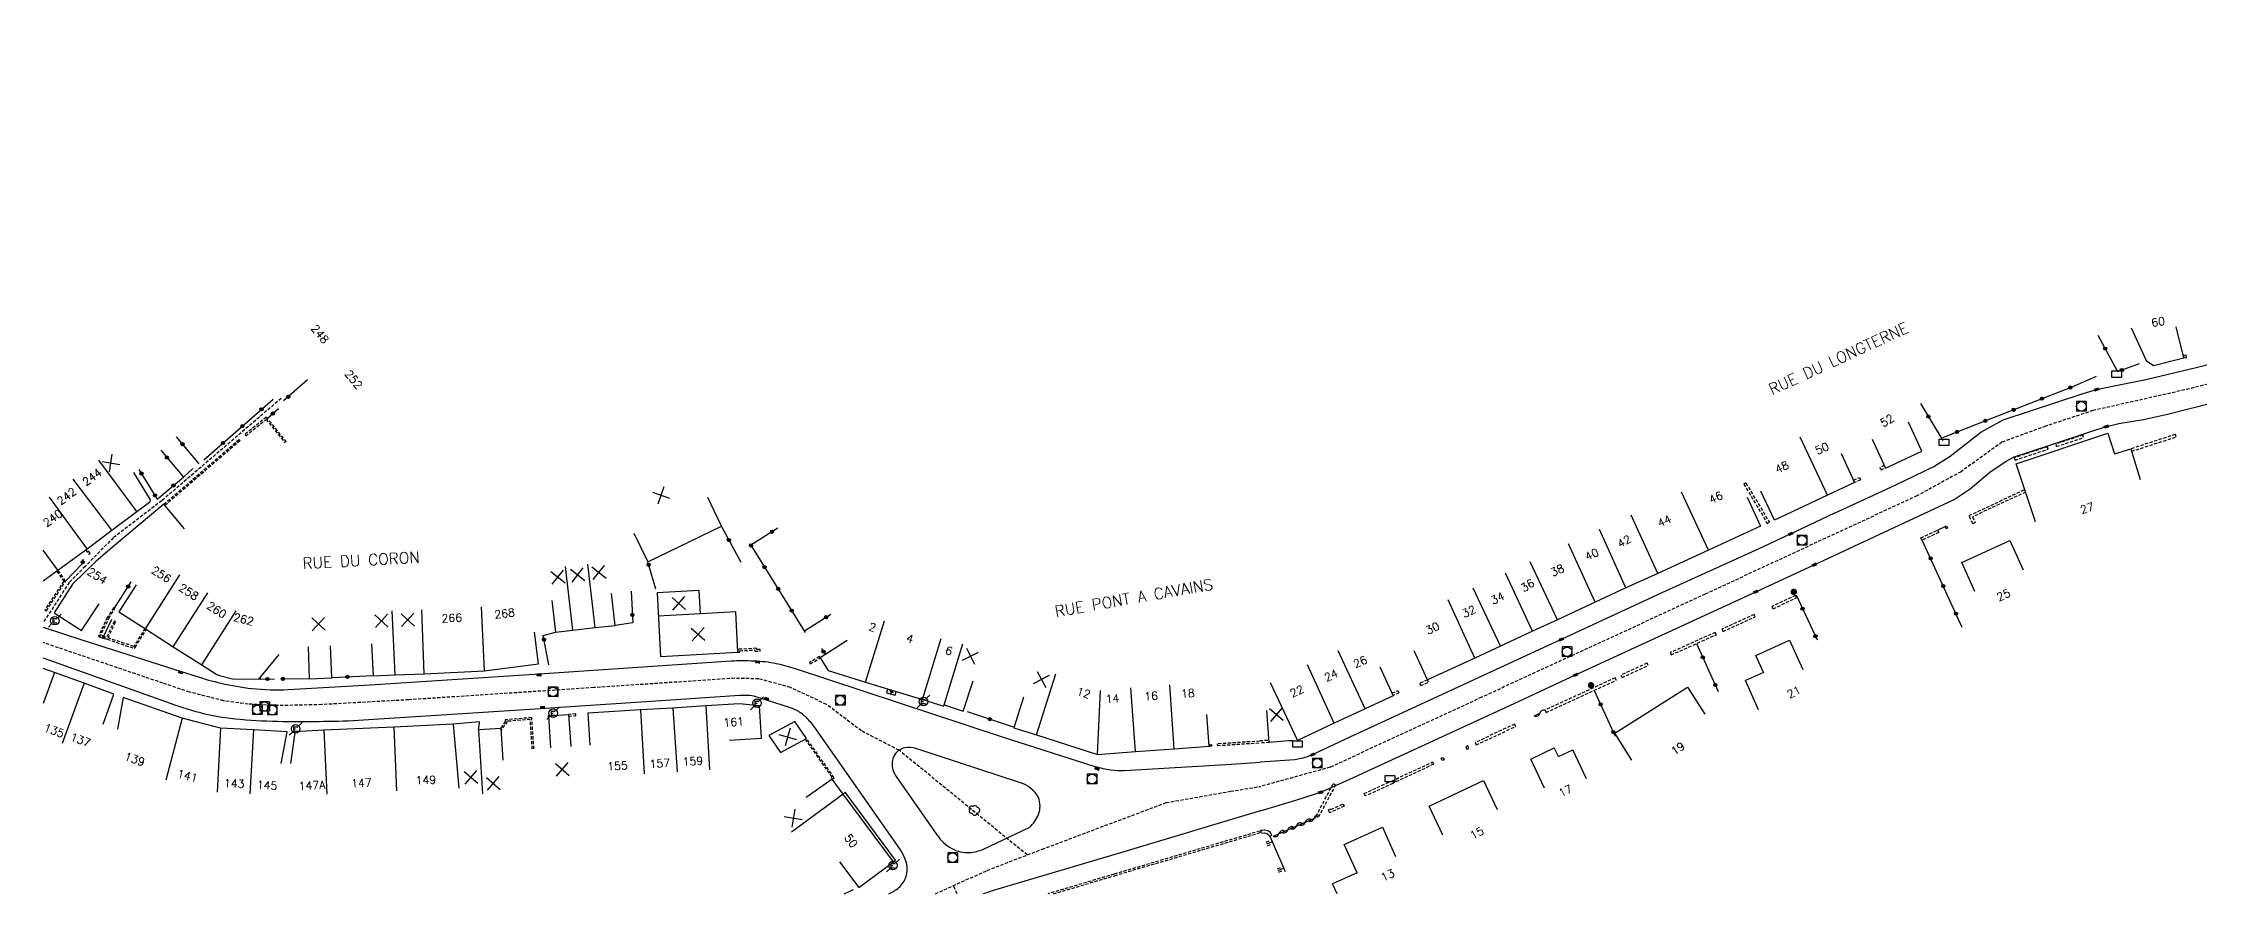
# Model space of a CAD drawing. Header units: millimetres. Extents: x 109000 to 110000, y 121000 to 122000.
# Drawn here: x 109000 to 109337, y 121000 to 121132.9 of the extents above; entities that cross this region are included whole.
import ezdxf
from ezdxf.enums import TextEntityAlignment as Align

# ---------------------------------------------------------------- set-up
doc = ezdxf.new("R2010")
doc.units = ezdxf.units.MM
doc.linetypes.add('DASHED', pattern=[0.75, 0.5, -0.25])
doc.layers.get('0').update_dxf_attribs({"linetype": 'CONTINUOUS'})
for name, color, linetype in [('W0001', 6, 'DASHED'), ('W0008', 7, 'CONTINUOUS'), ('W0100', 7, 'CONTINUOUS'), ('W0105', 7, 'CONTINUOUS'), ('W0112', 1, 'DASHED'), ('W0211', 2, 'CONTINUOUS'), ('W0300', 7, 'CONTINUOUS'), ('W0310', 3, 'CONTINUOUS'), ('W0322', 7, 'CONTINUOUS'), ('W0334', 7, 'CONTINUOUS'), ('W0400', 7, 'CONTINUOUS'), ('W0420', 7, 'CONTINUOUS'), ('W0471', 7, 'CONTINUOUS'), ('W0989', 7, 'CONTINUOUS'), ('W0991', 7, 'CONTINUOUS'), ('W1102', 7, 'CONTINUOUS'), ('W1471', 7, 'CONTINUOUS'), ('W1473', 7, 'CONTINUOUS')]:
    doc.layers.add(name, color=color, linetype=linetype)
doc.styles.get("Standard").update_dxf_attribs({"font": 'romans.shx', "width": 0.85})

# ---------------------------------------------------------------- blocks, each defined once
blk = doc.blocks.new('t322o')
at = {"color": 0, "linetype": 'Continuous'}
for radius in [0.25, 0.15]:
    blk.add_circle((0, 0), radius, dxfattribs=at)
blk = doc.blocks.new('t991o')
at = {"color": 0, "linetype": 'Continuous'}
for p, q in [((-1, 1), (1, -1)), ((-1, -1), (1, 1))]:
    blk.add_line(p, q, dxfattribs=at)
blk = doc.blocks.new('t211o')
at = {"color": 0, "linetype": 'Continuous'}
for p, q in [((-0.29, 0.5), (-0.29, 0)), ((0, 1), (0, 0)), ((0.29, 0.5), (0.29, 0))]:
    blk.add_line(p, q, dxfattribs=at)
blk = doc.blocks.new('T471')
for p, q in [((-0.333334, 0.333334), (-0.333334, -0.333334)), ((-0.333334, 0.333334), (0.333334, 0.333334)), ((-0.333334, 0), (0, 0)), ((0.500001, 0.500001), (1.000002, 1.000002)), ((-0.500001, -0.500001), (-1.000002, -1.000002)), ((-0.333334, -0.333334), (0.333334, -0.333334))]:
    blk.add_line(p, q)
blk.add_ellipse((0, 0), major_axis=(0.471405, 0.471405), ratio=1, start_param=5.4977871438, end_param=11.780972451)
blk = doc.blocks.new('T420')
for p, q in [((0.75, 0.75), (-0.75, 0.75)), ((-0.75, 0.75), (-0.75, -0.75)), ((0.75, 0.75), (0.75, -0.75)), ((0.75, -0.75), (-0.75, -0.75))]:
    blk.add_line(p, q)
blk.add_ellipse((0, 0), major_axis=(-0.53, 0.53), ratio=1, start_param=3.926991, end_param=10.210176)
blk = doc.blocks.new('T400')
for p, q in [((-0.15, 0.3), (0.15, 0.3)), ((-0.15, -0.25), (-0.15, 0.3)), ((-0.15, 0.15), (0.15, 0.15)), ((-0.15, 0), (0.15, 0)), ((0.15, 0.3), (0.15, -0.25)), ((-0.15, -0.15), (0.15, -0.15)), ((-0.15, -0.25), (-0.15, -0.3)), ((-0.15, -0.3), (0.15, -0.3)), ((0.15, -0.3), (0.15, -0.25))]:
    blk.add_line(p, q)
blk = doc.blocks.new('T300')
for p, q in [((-0.8, 0.51), (-0.86, 0.34)), ((-0.86, 0.34), (-0.86, 0.17)), ((-0.86, 0.17), (-0.74, 0.06)), ((-0.69, 0.63), (-0.8, 0.51)), ((-0.8, -0.06), (-0.74, 0.06)), ((-0.74, 0.06), (-0.69, 0.11)), ((-0.57, 0.69), (-0.69, 0.63)), ((-0.46, 0.69), (-0.57, 0.69)), ((-0.29, 0.63), (-0.46, 0.69)), ((-0.29, 0.63), (-0.17, 0.74)), ((-0.23, 0.57), (-0.29, 0.63)), ((-0.17, 0.74), (-0.06, 0.8)), ((-0.06, 0.8), (0.06, 0.8)), ((0.06, 0.8), (0.23, 0.74)), ((0.23, 0.74), (0.34, 0.63)), ((0.34, 0.63), (0.4, 0.51)), ((0.46, 0.46), (0.34, 0.46)), ((0.4, 0.51), (0.4, 0.46)), ((0.57, 0.4), (0.46, 0.46)), ((0.57, 0.4), (0.69, 0.29)), ((0.69, 0.29), (0.74, 0.17)), ((0.74, 0.06), (0.69, -0.17)), ((0.74, 0.17), (0.74, 0.06)), ((-0.8, -0.17), (-0.8, -0.06)), ((-0.8, -0.23), (-0.8, -0.17)), ((-0.74, -0.34), (-0.8, -0.23)), ((-0.69, -0.4), (-0.74, -0.34)), ((-0.51, -0.46), (-0.69, -0.4)), ((-0.4, -0.46), (-0.51, -0.46)), ((-0.4, -0.46), (-0.34, -0.46)), ((-0.34, -0.46), (-0.34, -0.4)), ((-0.34, -0.51), (-0.34, -0.46)), ((-0.29, -0.63), (-0.34, -0.51)), ((-0.17, -0.74), (-0.29, -0.63)), ((-0.06, -0.8), (-0.17, -0.74)), ((0.06, -0.8), (-0.06, -0.8)), ((0.17, -0.74), (0.06, -0.8)), ((0.23, -0.69), (0.17, -0.74)), ((0.29, -0.46), (0.23, -0.46)), ((0.29, -0.63), (0.23, -0.69)), ((0.46, -0.4), (0.29, -0.46)), ((0.34, -0.51), (0.29, -0.63)), ((0.34, -0.51), (0.34, -0.46)), ((0.57, -0.34), (0.46, -0.4)), ((0.63, -0.29), (0.57, -0.34)), ((0.69, -0.17), (0.63, -0.29))]:
    blk.add_line(p, q)
blk = doc.blocks.new('T1471')
at = {"color": 0, "linetype": 'Continuous', "flags": 128}
blk.add_lwpolyline([(-0.75, -0.5), (-0.75, 0.5), (0.75, 0.5), (0.75, -0.5), (-0.75, -0.5)], dxfattribs=at)
blk = doc.blocks.new('t310o')
at = {"color": 0, "linetype": 'Continuous'}
for centre, start, end in [((-0.5, 0.38), 216.8699, 323.1304), ((0.5, -0.37), 36.8699, 143.1303)]:
    blk.add_arc(centre, 0.625, start, end, dxfattribs=at)
blk = doc.blocks.new('T1473')
at = {"color": 0, "linetype": 'Continuous', "const_width": 0.5, "flags": 128}
blk.add_lwpolyline([(-0.25, 0, 1), (0.25, 0, 1)], format="xyb", close=True, dxfattribs=at)

msp = doc.modelspace()

# ---------------------------------------------------------------- linework, layer by layer
at = {"layer": 'W0001'}
for points in [[(109548.99, 121132.88), (109533.41, 121129.52), (109513.77, 121125.06), (109499.8, 121121.77), (109489.74, 121118.57), (109475.23, 121113.16), (109459.15, 121108.29), (109442.79, 121103.77), (109420.99, 121099.07), (109404.35, 121095.69), (109389.38, 121092.39), (109376.8, 121089.3), (109334.62, 121078.72), (109320.28, 121075.49), (109312.87, 121073.04), (109306.06, 121070.56), (109299.67, 121065.94), (109292.78, 121062.18), (109259.68, 121046.81), (109224.74, 121030.7), (109201.07, 121019.77), (109190.25, 121016.79)], [(109037.2, 121077.39), (109018.54, 121061.41), (109010.96, 121055.62), (109006.57, 121051.16), (109004.06, 121048.62), (109000, 121042.36)], [(109153.75, 121006.07), (109133.74, 121022.43), (109127.84, 121025.46), (109122.4, 121029.59), (109116.75, 121032.25), (109111.81, 121033.58), (109108.02, 121033.67), (109086.02, 121032.21), (109057.12, 121030.31), (109043.52, 121029.56), (109036.41, 121029.4), (109032.04, 121029.64), (109028.2, 121030.16), (109022.87, 121031.52), (109018.72, 121032.91), (109000, 121039.25)], [(109139.41, 121000), (109147.51, 121003.67), (109156.07, 121006.97), (109175.47, 121014.25), (109185.53, 121016.02), (109190.25, 121016.79)], [(109142.81, 121000), (109142.22, 121001.27)]]:
    msp.add_lwpolyline(points, dxfattribs=at)
at = {"layer": 'W0008'}
msp.add_line((109279.9, 121059.45), (109273.86, 121056.62), dxfattribs=at)
for points in [[(109279.9, 121059.45), (109289.5, 121063.91), (109295.43, 121066.74), (109297.96, 121068.39), (109302.76, 121072.1), (109306.27, 121074.02), (109318.74, 121078.14), (109320.84, 121078.79), (109323.58, 121079.38), (109328.53, 121080.32), (109336.4, 121082.23), (109355.22, 121087.01)], [(109190.34, 121013), (109195.74, 121014.62), (109198.65, 121015.57), (109199.62, 121015.86), (109204.16, 121017.93), (109229.85, 121029.75), (109239.43, 121034.2), (109267.62, 121047.2), (109276.74, 121051.39), (109298.58, 121061.6), (109301.08, 121063.24), (109304.18, 121065.86), (109306.72, 121067.58), (109307.98, 121068.28), (109313.4, 121070.05), (109320.73, 121072.5), (109322.38, 121072.99), (109324.31, 121073.48), (109328.18, 121074.11), (109331.93, 121074.95), (109338.92, 121076.71)], [(109273.86, 121056.62), (109273.06, 121056.25), (109268.07, 121053.91), (109252.92, 121047), (109237.19, 121039.75), (109215.18, 121029.58), (109204.16, 121024.45), (109198.36, 121021.76), (109197.67, 121021.45), (109196.84, 121021.18), (109195.59, 121020.95), (109190.16, 121020.59)]]:
    msp.add_lwpolyline(points, dxfattribs=at)
at = {"layer": 'W0008', "flags": 128}
for points in [[(109000, 121041.64), (109006.05, 121039.69), (109021.56, 121034.74), (109023.93, 121033.98, 0.0209), (109027.79, 121032.91, 0.0299), (109032.63, 121032.08, 0.0415), (109038.29, 121031.92), (109051.08, 121032.67), (109077.54, 121034.38), (109107.51, 121036.41, -0.0174), (109111.1, 121036.41, -0.0394), (109114.55, 121036, -0.0286), (109117.48, 121035.19), (109149.69, 121024.6), (109164.34, 121019.91, 0.0335), (109166.8, 121019.35, 0.0479), (109168.95, 121019.29), (109185.7, 121020.28), (109190.16, 121020.59)], [(109132.14, 121000, 0.06144), (109133.7, 121000.97, 0.1359), (109134.85, 121002.71, 0.1242), (109134.95, 121004.63, 0.1013), (109133.47, 121007.56), (109128.86, 121014.14), (109120.72, 121025.77, 0.0416), (109119.4, 121027.38, 0.0613), (109118.06, 121028.47, 0.0591), (109116.75, 121029.07), (109111.7, 121030.69, 0.0561), (109110.37, 121030.96, 0.0298), (109108.84, 121030.97), (109098.83, 121030.33), (109077.71, 121028.9), (109050.86, 121027.16, -0.0121), (109044.5, 121026.91, -0.0039), (109039.1, 121026.88), (109038.26, 121026.86, -0.0135), (109031.66, 121027.15, -0.0378), (109025.24, 121028.09, -0.0282), (109019.92, 121029.71), (109001.95, 121036.13), (109000, 121036.83, 0.0155)], [(109190.34, 121013), (109168.34, 121006.42), (109148.3, 121000.46, 0.008936), (109146.88, 121000, 0.0157)]]:
    msp.add_lwpolyline(points, format="xyb", dxfattribs=at)
msp.add_lwpolyline([(109154.18, 121010.42, 0.0878), (109155.53, 121012.41, 0.1896), (109155.5, 121015.06, 0.2054), (109152.73, 121017.32), (109136.37, 121022.71, 0.1385), (109134.62, 121022.81, 0.1873), (109133.05, 121021.75, 0.1764), (109132.68, 121019.83, 0.1202), (109133.26, 121018.33), (109139.64, 121009.22, 0.1168), (109141.97, 121007.1, 0.1376), (109144.74, 121006.45, 0.0643), (109146.91, 121006.96)], format="xyb", close=True, dxfattribs=at)
at = {"layer": 'W0100'}
for p, q in [((109267.59, 121037.22), (109272.87, 121039.62)), ((109272.87, 121039.62), (109274.94, 121035.07)), ((109268.79, 121034.59), (109267.59, 121037.22)), ((109268.79, 121034.59), (109265.97, 121033.31)), ((109268.04, 121028.76), (109265.97, 121033.31)), ((109195.22, 121023.92), (109195.98, 121023.97)), ((109236.75, 121021.43), (109236.11, 121022.79)), ((109236.75, 121021.43), (109239.01, 121022.5)), ((109241.16, 121017.99), (109239.01, 121022.5)), ((109203.3, 121007.71), (109209.26, 121010.41)), ((109209.26, 121010.41), (109211.32, 121005.86)), ((109205.3, 121003.3), (109203.3, 121007.71)), ((109205.3, 121003.3), (109201.46, 121001.56)), ((109202.16, 121000), (109201.46, 121001.56))]:
    msp.add_line(p, q, dxfattribs=at)
for points in [[(109326.25, 121088.42), (109328.6, 121083.3), (109329.71, 121082.55), (109334.47, 121083.71), (109333.29, 121088.57)], [(109285.77, 121071.04), (109287.88, 121066.5), (109293.55, 121069.14), (109291.44, 121073.67)], [(109311.29, 121058.1), (109308.29, 121067.17), (109322.62, 121071.98), (109323.63, 121068.71), (109326.17, 121069.51), (109327.66, 121064.73)], [(109280.91, 121068.77), (109283.02, 121064.24), (109278.78, 121062.26), (109270.51, 121058.39), (109268.39, 121062.91)], [(109266.26, 121061.99), (109268.35, 121057.45), (109260.2, 121053.69), (109252.3, 121050.06), (109247.3, 121047.79), (109242.49, 121045.57), (109236.59, 121042.82), (109232.71, 121041.02), (109227.68, 121038.67), (109223.71, 121036.84), (109216.29, 121033.43), (109214.2, 121037.97)], [(109301.84, 121047.21), (109299.77, 121051.77), (109307.3, 121055.18), (109309.37, 121050.63)], [(109010.69, 121042.83), (109009.34, 121039.98), (109009.72, 121040.12), (109009.2, 121040.36), (109009.34, 121039.98)], [(109008.87, 121040.1), (109009.81, 121039.86)], [(109208.83, 121035.46), (109210.95, 121030.93), (109206.56, 121028.88), (109201.73, 121026.67), (109195.98, 121023.97)], [(109248.24, 121020.89), (109245.57, 121025.12), (109256.94, 121032.3), (109259.61, 121028.07)], [(109132.44, 121031.2), (109132.63, 121031.82), (109132.27, 121031.63), (109132.81, 121031.47), (109132.63, 121031.82)], [(109079.34, 121022.82), (109078.99, 121027.81), (109082.08, 121028.02), (109082.43, 121023.04)], [(109195.22, 121023.92), (109194.63, 121023.88), (109191.58, 121023.64), (109191.2, 121028.63)], [(109234.58, 121016.53), (109232.43, 121021.05), (109236.11, 121022.79)], [(109218.68, 121009.18), (109216.54, 121013.71), (109225.05, 121017.72), (109227.18, 121013.2)]]:
    msp.add_lwpolyline(points, dxfattribs=at)
at = {"layer": 'W0100', "flags": 128}
for points in [[(109000, 121048.88), (109002.28, 121050.54), (109006.86, 121053.87), (109010.75, 121056.82), (109014.65, 121059.72), (109016.63, 121061.18, 0.1907), (109016.8, 121061.43, 0.0692), (109016.79, 121061.56), (109014.16, 121065.81)], [(109014.52, 121048.27), (109011.83, 121044.05), (109015.97, 121041.41), (109020.34, 121038.61), (109024.81, 121035.77), (109027.13, 121034.27, 0.061), (109027.31, 121034.19, 0.0192), (109027.55, 121034.11), (109029.57, 121033.59), (109033.68, 121033.53), (109036.87, 121037.38)]]:
    msp.add_lwpolyline(points, format="xyb", dxfattribs=at)
for points in [[(109022.07, 121057.02), (109018.87, 121060.85), (109011.16, 121054.42), (109008.27, 121051.95), (109004.6, 121048.39), (109001.71, 121043.9), (109005.99, 121041.14), (109008.73, 121045.32)], [(109092.31, 121056.35), (109094.48, 121051.85), (109106.01, 121057.41), (109103.84, 121061.91)], [(109079.5, 121045.83), (109080.08, 121040.86), (109082.75, 121041.17), (109086.25, 121041.58), (109089.38, 121041.94), (109088.8, 121046.91)], [(109051.31, 121039.05), (109051.54, 121034.06), (109055, 121034.22), (109059.54, 121034.38), (109068.97, 121034.82), (109077.41, 121035.92), (109076.77, 121040.87)], [(109125.64, 121039.55), (109121.42, 121036.86), (109122.66, 121034.91), (109128.5, 121033.09), (109137.39, 121030.36), (109140.71, 121029.33), (109140.77, 121029.53), (109143.77, 121028.55), (109145.31, 121033.3)], [(109041.39, 121038.58), (109041.59, 121033.59), (109045.12, 121033.73), (109044.91, 121038.73)], [(109009.36, 121026.51), (109011.05, 121031.21), (109006.39, 121032.9), (109001.75, 121034.56), (109000, 121035.2)], [(109037.2, 121020.38), (109038.11, 121025.29), (109032.87, 121025.6), (109027.71, 121025.87), (109021.73, 121027.45), (109012.51, 121030.66), (109011.61, 121025.75)], [(109107.26, 121024.01), (109112.25, 121024.31), (109111.94, 121029.35), (109108.79, 121029.68), (109103.52, 121029.37), (109098.38, 121029.03), (109093.32, 121028.73), (109085.13, 121028.22), (109085.43, 121023.23)], [(109131.96, 121032.03), (109131.76, 121031.39), (109133.11, 121031.01), (109133.29, 121031.61)], [(109153.17, 121030.7), (109151.68, 121025.92), (109155.23, 121024.82), (109164.76, 121021.79), (109170.67, 121022.23), (109176.74, 121022.66), (109182.2, 121023.05), (109181.84, 121028.04)], [(109071.88, 121020.86), (109071.55, 121025.85), (109068, 121025.61), (109068.19, 121026.59), (109068.17, 121026.85), (109064.04, 121026.49), (109054.78, 121026.06), (109043.86, 121025.55), (109039.3, 121025.32), (109039.31, 121025.22), (109038.64, 121020.36)], [(109124.44, 121004.98), (109127.44, 121000.98), (109132.85, 121005), (109125.02, 121015.58), (109124.98, 121015.55), (109123.29, 121017.93), (109119.21, 121015.04)]]:
    msp.add_lwpolyline(points, dxfattribs=at)
at = {"layer": 'W0100'}
msp.add_lwpolyline([(109095.92, 121047), (109096.46, 121037.09), (109108.52, 121037.75), (109108.21, 121044.04), (109102.71, 121043.74), (109102.51, 121047.36)], close=True, dxfattribs=at)
at = {"layer": 'W0100', "flags": 128}
msp.add_lwpolyline([(109119.27, 121024.28), (109117.43, 121026.92), (109113.38, 121024.72), (109115.23, 121022.08)], close=True, dxfattribs=at)
at = {"layer": 'W0105'}
msp.add_line((109296, 121056.82), (109297.17, 121057.36), dxfattribs=at)
at = {"layer": 'W0112'}
for p, q in [((109334.49, 121083.71), (109334.91, 121083.78)), ((109334.91, 121083.78), (109334.85, 121084.17)), ((109313.18, 121069.85), (109307.97, 121068.13)), ((109318.7, 121071.65), (109314.45, 121070.26)), ((109314.45, 121070.26), (109314.57, 121069.88)), ((109333.15, 121071.76), (109326.17, 121069.51)), ((109326.17, 121069.51), (109326.29, 121069.13)), ((109287.17, 121066.21), (109287.86, 121066.54)), ((109287.86, 121066.54), (109287.69, 121066.9)), ((109307.97, 121068.13), (109308.1, 121067.76)), ((109266.05, 121064.18), (109269.72, 121058.05)), ((109283.02, 121064.25), (109282.85, 121064.61)), ((109283.96, 121064.68), (109283.02, 121064.25)), ((109300.92, 121059.1), (109309.62, 121063.14)), ((109309.75, 121062.76), (109301.45, 121058.9)), ((109269.39, 121057.87), (109269.72, 121058.05)), ((109293.39, 121055.59), (109296, 121056.82)), ((109296, 121056.82), (109296.17, 121056.46)), ((109297.17, 121057.36), (109297.39, 121057.47)), ((109297.39, 121057.47), (109297.57, 121057.12)), ((109301.51, 121057.82), (109300.92, 121059.1)), ((109273.78, 121046.62), (109270.12, 121044.89)), ((109267.32, 121043.62), (109262.3, 121041.34)), ((109270.12, 121044.89), (109270.3, 121044.53)), ((109261.27, 121040.84), (109254.2, 121037.68)), ((109262.3, 121041.34), (109262.47, 121040.98)), ((109250.6, 121036.02), (109246.53, 121034.18)), ((109254.2, 121037.68), (109254.36, 121037.32)), ((109216.29, 121033.43), (109215.06, 121032.9)), ((109215.06, 121032.9), (109215.22, 121032.53)), ((109245.63, 121033.75), (109234.66, 121028.69)), ((109246.53, 121034.18), (109246.69, 121033.81)), ((109210.95, 121030.97), (109210.79, 121031.34)), ((109211.84, 121031.38), (109210.95, 121030.97)), ((109229.91, 121026.5), (109223.75, 121023.64)), ((109234.66, 121028.69), (109234.82, 121028.33)), ((109190.08, 121023.95), (109191.55, 121024.04)), ((109191.59, 121023.64), (109190.09, 121023.55)), ((109191.59, 121023.65), (109191.59, 121023.64)), ((109222.58, 121023.1), (109222.29, 121022.96)), ((109222.29, 121022.96), (109222.46, 121022.6)), ((109223.75, 121023.64), (109223.92, 121023.28)), ((109210.71, 121017.62), (109217.07, 121020.6)), ((109218.43, 121021.19), (109218.73, 121021.31)), ((109218.73, 121021.31), (109218.88, 121020.94)), ((109198.88, 121012.12), (109201.58, 121017.23)), ((109201.58, 121017.23), (109201.94, 121017.04)), ((109206.41, 121015.65), (109210.71, 121017.62)), ((109201.22, 121013.19), (109203.11, 121014.04))]:
    msp.add_line(p, q, dxfattribs=at)
for points in [[(109334.85, 121084.17), (109334.43, 121084.1), (109334.49, 121083.71)], [(109038.02, 121070.59), (109034.87, 121074.47), (109031.49, 121071.74), (109031.65, 121071.54), (109034.83, 121074.12), (109037.82, 121070.43)], [(109018.87, 121060.85), (109030.6, 121070.98), (109030.76, 121070.79), (109019.03, 121060.66)], [(109308.1, 121067.76), (109313.3, 121069.47), (109313.18, 121069.85)], [(109314.57, 121069.88), (109318.82, 121071.27), (109318.7, 121071.65)], [(109326.29, 121069.13), (109333.27, 121071.37), (109333.15, 121071.76)], [(109287.69, 121066.9), (109287, 121066.57), (109287.17, 121066.21)], [(109266.05, 121064.18), (109265.72, 121064.01), (109269.39, 121057.87)], [(109282.85, 121064.61), (109283.8, 121065.04), (109283.96, 121064.68)], [(109296.17, 121056.46), (109293.56, 121055.23), (109293.39, 121055.59)], [(109297.57, 121057.12), (109297.36, 121057), (109297.17, 121057.36)], [(109301.45, 121058.9), (109301.87, 121057.99), (109301.51, 121057.82)], [(109006.66, 121053.73), (109007.17, 121053.03), (109007.37, 121053.18), (109006.87, 121053.88)], [(109002.1, 121050.41), (109003.22, 121048.84), (109000.29, 121044.36), (109000.5, 121044.22), (109003.52, 121048.85), (109002.31, 121050.56)], [(109270.3, 121044.53), (109273.95, 121046.26), (109273.78, 121046.62)], [(109015.92, 121041.45), (109014.16, 121038.65), (109014.16, 121038.64), (109010.14, 121039.98), (109011.35, 121042.5), (109011.13, 121042.61), (109009.81, 121039.86), (109010, 121039.77), (109014.24, 121038.34), (109014.37, 121038.5), (109016.13, 121041.31)], [(109262.47, 121040.98), (109267.48, 121043.25), (109267.32, 121043.62)], [(109254.36, 121037.32), (109261.43, 121040.48), (109261.27, 121040.84)], [(109108.52, 121037.75), (109108.83, 121037.76), (109108.83, 121037.96), (109111.22, 121038.09), (109111.23, 121037.89), (109112.02, 121037.92), (109112.01, 121038.17), (109111.47, 121038.15), (109111.46, 121038.36), (109108.58, 121038.19), (109108.58, 121038), (109108.51, 121038)], [(109246.69, 121033.81), (109250.77, 121035.66), (109250.6, 121036.02)], [(109033.89, 121033.78), (109033.91, 121033.56), (109033.68, 121033.53)], [(109215.22, 121032.53), (109216.45, 121033.06), (109216.29, 121033.43)], [(109234.82, 121028.33), (109245.8, 121033.39), (109245.63, 121033.75)], [(109210.79, 121031.34), (109211.68, 121031.75), (109211.84, 121031.38)], [(109076.68, 121022.64), (109076.34, 121027.53), (109072.18, 121027.16), (109072.2, 121026.92), (109071.45, 121025.84)], [(109076.43, 121022.62), (109076.11, 121027.26), (109072.52, 121026.94), (109071.56, 121025.58)], [(109078.99, 121027.81), (109078.89, 121027.8), (109078.93, 121027.55), (109079.01, 121027.56)], [(109082.1, 121027.78), (109083.25, 121027.85), (109083.23, 121028.1), (109082.08, 121028.02)], [(109223.92, 121023.28), (109230.08, 121026.14), (109229.91, 121026.5)], [(109119.05, 121024.16), (109123.24, 121018.2), (109123.15, 121018.13), (109123.29, 121017.93), (109123.59, 121018.14), (109119.27, 121024.28)], [(109182.19, 121023.3), (109182.54, 121023.34), (109182.57, 121023.09), (109182.2, 121023.05)], [(109190.09, 121023.85), (109183.46, 121023.42), (109183.48, 121023.17), (109190.09, 121023.6)], [(109222.46, 121022.6), (109222.75, 121022.73), (109222.58, 121023.1)], [(109217.07, 121020.6), (109217.24, 121020.24), (109210.88, 121017.25)], [(109218.88, 121020.94), (109218.57, 121020.82), (109218.43, 121021.19)], [(109201.94, 121017.04), (109199.24, 121011.93), (109198.88, 121012.12)], [(109210.88, 121017.25), (109206.58, 121015.29), (109206.41, 121015.65)], [(109200.83, 121013.1), (109201.19, 121013.26), (109201.22, 121013.19)], [(109200.99, 121012.73), (109200.99, 121012.73), (109200.83, 121013.1)], [(109203.11, 121014.04), (109203.27, 121013.68), (109201.03, 121012.66), (109200.99, 121012.73)], [(109191.98, 121009.18), (109191.76, 121009.56), (109191.37, 121009.82), (109190.83, 121009.96), (109190.41, 121009.88)], [(109190.42, 121009.47), (109190.82, 121009.55), (109191.2, 121009.45), (109191.46, 121009.28)], [(109191.46, 121009.28), (109191.63, 121008.98), (109191.98, 121009.18)]]:
    msp.add_lwpolyline(points, dxfattribs=at)
for points in [[(109011.01, 121044.7), (109010.03, 121043.16), (109008.64, 121040.21), (109008.87, 121040.1), (109010.25, 121043.04), (109011.22, 121044.57)], [(109119.87, 121035.91), (109121.42, 121036.86), (109121.29, 121037.07), (109119.74, 121036.12)]]:
    msp.add_lwpolyline(points, close=True, dxfattribs=at)
for points in [[(109190.41, 121009.89, 0.067749), (109190.11, 121009.81), (109167.32, 121003.07), (109156.96, 121000)], [(109157.84, 121000), (109167.39, 121002.84), (109190.2, 121009.57, -0.063947), (109190.42, 121009.63, -0.063947)]]:
    msp.add_lwpolyline(points, format="xyb", dxfattribs=at)
at = {"layer": 'W0211', "flags": 128}
msp.add_lwpolyline([(109191.69, 121009.02), (109194.07, 121003.49)], dxfattribs=at)
at = {"layer": 'W0310'}
for p, q in [((109232.96, 121027.8), (109233.87, 121028.22)), ((109192.17, 121009), (109198.93, 121011.95))]:
    msp.add_line(p, q, dxfattribs=at)
at = {"layer": 'W0322'}
for p, q in [((109293.35, 121076.6), (109296.8, 121070.8)), ((109018.37, 121069.3), (109021.92, 121065.11)), ((109299.85, 121041.61), (109293.61, 121055.24)), ((109273.9, 121046.7), (109277.16, 121039.7)), ((109258.33, 121039.1), (109261.73, 121031.62)), ((109242.36, 121031.77), (109245.64, 121024.62))]:
    msp.add_line(p, q, dxfattribs=at)
for points in [[(109321.04, 121087.25), (109324.13, 121081.59), (109327.55, 121082.83)], [(109296.82, 121071.29), (109304.21, 121074.19), (109317.03, 121079.2), (109320.81, 121080.88)], [(109020.77, 121071.41), (109024.35, 121067.18)], [(109109.04, 121051.76), (109106.01, 121057.41)], [(109095.75, 121047.57), (109094.48, 121051.85)], [(109011.14, 121044.61), (109013.78, 121048.74)], [(109118.95, 121041.06), (109123.05, 121043.67)], [(109121.64, 121038.31), (109122.23, 121037.38)], [(109033.91, 121033.56), (109036.15, 121033.59)]]:
    msp.add_lwpolyline(points, dxfattribs=at)
at = {"layer": 'W0322', "flags": 128}
for points in [[(109041.31, 121080.3), (109037.56, 121076.99)], [(109025.11, 121067.78), (109035.92, 121077.27)], [(109036.75, 121075.77), (109035.04, 121074.26)], [(109014.96, 121066.31), (109017.84, 121061.66), (109021.92, 121065.11), (109023.37, 121066.43)], [(109114.8, 121057.13), (109110.56, 121054.48), (109119.08, 121040.85)], [(109003.52, 121048.85), (109006.13, 121051.58), (109006.26, 121052.29)], [(109091.87, 121047.26), (109092.13, 121042.35), (109089.38, 121041.94)], [(109079, 121035.79), (109078.14, 121040.34), (109080.08, 121040.86)], [(109037.26, 121033.57), (109041.59, 121033.63)], [(109045.12, 121033.77), (109051.54, 121034.11)], [(109144.35, 121028.48), (109151.71, 121026.02)], [(109125.17, 121000), (109126.6, 121000.67)]]:
    msp.add_lwpolyline(points, dxfattribs=at)
at = {"layer": 'W0334', "flags": 128}
msp.add_lwpolyline([(109132.85, 121005), (109133.17, 121005.28), (109125.33, 121015.87), (109125.02, 121015.58)], dxfattribs=at)
at = {"layer": 'W1102'}
for p, q in [((109278.78, 121062.26), (109274.55, 121071.33)), ((109014.65, 121059.72), (109008.69, 121067.75)), ((109010.75, 121056.82), (109004.71, 121064.79)), ((109260.2, 121053.69), (109256.01, 121062.77)), ((109006.86, 121053.87), (109000.97, 121061.95)), ((109247.3, 121047.79), (109243.16, 121056.89)), ((109252.3, 121050.06), (109248.13, 121059.15)), ((109002.28, 121050.54), (109000, 121053.68)), ((109242.49, 121045.57), (109238.31, 121054.66)), ((109015.97, 121041.41), (109021.35, 121049.85)), ((109082.75, 121041.17), (109081.6, 121051.11)), ((109086.25, 121041.58), (109085.1, 121051.51)), ((109232.71, 121041.02), (109228.5, 121050.09)), ((109236.59, 121042.82), (109232.36, 121051.88)), ((109020.34, 121038.61), (109025.74, 121047.02)), ((109223.71, 121036.84), (109219.52, 121045.92)), ((109227.68, 121038.67), (109223.45, 121047.74)), ((109024.81, 121035.77), (109030.17, 121044.21)), ((109055, 121034.22), (109054.53, 121044.21)), ((109059.54, 121034.38), (109059.19, 121044.37)), ((109068.97, 121034.82), (109068.49, 121044.81)), ((109102.71, 121043.74), (109096.11, 121043.38)), ((109128.5, 121033.09), (109131.48, 121042.64)), ((109137.39, 121030.36), (109140.33, 121039.91)), ((109140.77, 121029.53), (109143.71, 121039.08)), ((109201.73, 121026.67), (109197.57, 121035.76)), ((109206.56, 121028.88), (109202.33, 121037.94)), ((109001.75, 121034.56), (109000, 121029.71)), ((109006.39, 121032.9), (109002.99, 121023.49)), ((109155.23, 121024.82), (109158.21, 121034.36)), ((109176.74, 121022.66), (109176.05, 121032.63)), ((109191.74, 121033.03), (109195.98, 121023.97)), ((109098.38, 121029.03), (109099.04, 121019.05)), ((109103.52, 121029.37), (109104.11, 121019.39)), ((109164.76, 121021.79), (109165.23, 121031.78)), ((109170.67, 121022.23), (109169.93, 121032.2)), ((109021.73, 121027.45), (109019.18, 121017.78)), ((109027.71, 121025.87), (109027.19, 121015.88)), ((109032.87, 121025.6), (109032.29, 121015.62)), ((109043.86, 121025.55), (109044.34, 121015.56)), ((109054.78, 121026.06), (109055.23, 121016.07)), ((109064.04, 121026.49), (109064.93, 121016.52)), ((109068, 121025.61), (109068.67, 121015.63)), ((109093.32, 121028.73), (109093.92, 121018.74)), ((109124.98, 121015.55), (109116.94, 121009.61))]:
    msp.add_line(p, q, dxfattribs=at)

# ---------------------------------------------------------------- block references
at = {"layer": 'W0211'}
for p, rotation in [((109191.14, 121007.74), 293.3292873241589), ((109192.93, 121003.6), 293.3292873240674)]:
    msp.add_blockref('t211o', p, dxfattribs=dict(at, rotation=rotation))
at = {"layer": 'W0300'}
msp.add_blockref('T300', (109145.55, 121013.02), dxfattribs=at)
at = {"layer": 'W0310'}
for p, rotation in [((109233.87, 121028.22), 24.75516445611511), ((109198.58, 121011.8), 23.57905452552163), ((109193.08, 121009.4), 23.57905452552163), ((109194.46, 121010), 23.57905452552163), ((109195.83, 121010.6), 23.57905452552163), ((109197.21, 121011.2), 23.57905452552163)]:
    msp.add_blockref('t310o', p, dxfattribs=dict(at, rotation=rotation))
at = {"layer": 'W0322'}
for p, rotation in [((109322.18, 121085.17), 298.5805212321616), ((109316.73, 121079.08), 21.3571406199426), ((109324.77, 121081.82), 19.86341186549544), ((109034.13, 121075.69), 41.2441392013212), ((109038.31, 121077.65), 221.5024632293786), ((109312.3, 121077.35), 21.3571406199426), ((109031.12, 121073.05), 41.2441392013212), ((109035.9, 121075.02), 41.50246322937944), ((109294.56, 121074.57), 300.7818739140343), ((109303.45, 121073.89), 21.37918872931536), ((109307.88, 121075.62), 21.3571406199426), ((109021.77, 121070.23), 310.2663788658024), ((109028.11, 121070.42), 41.2441392013212), ((109299.03, 121072.16), 21.37918872931536), ((109015.36, 121065.65), 301.8069632688717), ((109019.33, 121068.17), 310.2663788658992), ((109017.47, 121062.25), 301.8069632688717), ((109020.36, 121063.79), 40.26637886586707), ((109113.89, 121056.56), 212.0065922971355), ((109107.15, 121055.28), 118.1992321899849), ((109110.6, 121054.42), 302.0065922970858), ((109294.91, 121052.41), 114.6141763827119), ((109006.17, 121051.81), 78.91406031005774), ((109094.61, 121051.41), 106.4843120071278), ((109112.72, 121051.03), 302.0065922970858), ((109013.3, 121048), 57.49309312423906), ((109114.84, 121047.64), 302.0065922970858), ((109296.89, 121048.09), 114.6141763827119), ((109092.06, 121043.57), 272.9413299045035), ((109116.96, 121044.24), 302.0065922970858), ((109122.33, 121043.21), 32.48430071405335), ((109274.9, 121044.54), 295.0442783493037), ((109298.87, 121043.77), 114.6141763827119), ((109078.26, 121039.72), 100.7756163731993), ((109276.91, 121040.24), 295.0442783493037), ((109121.94, 121037.84), 122.484300713961), ((109259.31, 121036.94), 294.467559250116), ((109035.03, 121033.57), 0.7076662750568677), ((109037.46, 121033.58), 0.7559307440375034), ((109047.55, 121033.9), 3.044178927316168), ((109261.28, 121032.62), 294.467559250116), ((109243.35, 121029.61), 294.6259902148031), ((109147.92, 121027.29), 341.4696007484552), ((109245.33, 121025.29), 294.6259902148031)]:
    msp.add_blockref('t322o', p, dxfattribs=dict(at, rotation=rotation))
at = {"layer": 'W0400'}
for p, rotation in [((109320.84, 121078.79), 287.1816042253132), ((109322.38, 121072.99), 106.6537558261094), ((109273.06, 121056.25), 294.8592565635051), ((109276.74, 121051.39), 114.6917699247613), ((109267.62, 121047.2), 114.7587422351317), ((109237.19, 121039.75), 294.738095354831), ((109111.66, 121036.19), 85.50672186862053), ((109021.46, 121034.61), 252.3125309066442), ((109077.51, 121034.23), 90), ((109239.43, 121034.2), 114.9010351773125), ((109078.04, 121029.11), 90), ((109113.03, 121030.47), 72.1556449714371), ((109164.68, 121019.54), 74.73918840806101), ((109198.36, 121021.76), 294.8319198006991), ((109199.62, 121015.86), 106.7414614724361)]:
    msp.add_blockref('T400', p, dxfattribs=dict(at, rotation=rotation))
at = {"layer": 'W0420'}
for p in [(109318.45, 121076.14), (109274.81, 121055.22), (109238.09, 121037.81), (109079.65, 121031.56), (109033.46, 121028.75), (109034.6, 121029.27), (109035.78, 121028.73), (109124.54, 121030.24), (109163.88, 121017.94), (109199.06, 121020.41), (109142.1, 121005.66)]:
    msp.add_blockref('T420', p, dxfattribs=at)
at = {"layer": 'W0471'}
for p in [(109001.83, 121042.67), (109079.69, 121028.22), (109111.54, 121029.77), (109137.54, 121030.05), (109039.45, 121025.77), (109132.78, 121004.42)]:
    msp.add_blockref('T471', p, dxfattribs=at)
at = {"layer": 'W0991'}
for p, rotation in [((109010.6, 121067.3), 36.3837593492716), ((109096.55, 121062.28), 25.75854499211045), ((109080.43, 121049.46), 6.630839475831062), ((109083.52, 121049.82), 6.583128500922488), ((109086.84, 121050.2), 6.583128500960191), ((109099.31, 121045.37), 3.096373525953275), ((109043.01, 121042.15), 2.363900925612977), ((109052.87, 121042.63), 2.691247370853073), ((109056.98, 121042.79), 1.973282071565883), ((109102.33, 121040.57), 273.096373525609), ((109144.9, 121037.12), 341.9602523094928), ((109155.99, 121033.49), 342.6756407840015), ((109192.68, 121028), 184.3919116301041), ((109116.33, 121024.5), 298.6304243204689), ((109066.86, 121018.2), 5.088949311733058), ((109081.12, 121019.44), 3.954860097868691), ((109070.34, 121017.25), 3.839319395434154), ((109117.2, 121011.83), 305.3009606589897)]:
    msp.add_blockref('t991o', p, dxfattribs=dict(at, rotation=rotation))
at = {"layer": 'W1471'}
for p in [(109323.96, 121081.18), (109296.99, 121070.54), (109195.99, 121023.39), (109210.44, 121017.99)]:
    msp.add_blockref('T1471', p, dxfattribs=at)
at = {"layer": 'W1473'}
for p in [(109273.52, 121047.17), (109241.85, 121032.59)]:
    msp.add_blockref('T1473', p, dxfattribs=at)

# ---------------------------------------------------------------- texts
at = {"layer": 'W0989'}
for s, rotation, p in [('RUE DU LONGTERNE', 24.6958, (109280.52, 121083.64)), ('RUE DU CORON', 3.1475, (109049.69, 121052.11)), ('RUE PONT A CAVAINS', 9.9439, (109170.42, 121046.25))]:
    msp.add_text(s, height=1.75, rotation=rotation, dxfattribs=at).set_placement(p, align=Align.MIDDLE)
at = {"layer": 'W0991'}
for s, rotation, p in [('60', 10.1144, (109330.45, 121089.35)), ('248', 309.0256, (109043.26, 121087.45)), ('252', 309.0256, (109048.53, 121080.35)), ('52', 31.6124, (109288.11, 121073.94)), ('50', 24.9898, (109277.94, 121069.59)), ('244', 36.6348, (109007.63, 121065.1)), ('48', 25.0952, (109271.67, 121066.66)), ('242', 37.1885, (109003.67, 121062.12)), ('46', 24.7397, (109261.35, 121061.93)), ('240', 36.0411, (109001.5, 121058.7)), ('27', 17.7015, (109319.35, 121060.24)), ('42', 29.5144, (109247.02, 121055.07)), ('44', 24.6546, (109253.33, 121058.24)), ('40', 24.7335, (109241.97, 121053.04)), ('254', 327.252, (109008.45, 121049.67)), ('256', 327.4931, (109018.47, 121049.9)), ('36', 32.2428, (109231.93, 121048.19)), ('38', 24.992, (109236.58, 121050.54)), ('258', 327.2674, (109022.75, 121047.16)), ('34', 24.9836, (109227.24, 121046.19)), ('25', 24.401, (109306.3, 121046.69)), ('260', 327.5995, (109027.13, 121044.36)), ('262', 345.8563, (109031.33, 121042.89)), ('266', 2.7164, (109063.85, 121043.09)), ('268', 7.3609, (109072.1, 121043.8)), ('30', 24.6964, (109217.08, 121041.49)), ('32', 24.8124, (109222.76, 121044.11)), ('2', 342.6888, (109129.57, 121041.65)), ('4', 342.8974, (109135.44, 121039.85)), ('6', 342.9193, (109141.54, 121037.97)), ('26', 25.0581, (109205.79, 121036.25)), ('22', 25.1198, (109195.89, 121031.66)), ('24', 24.6207, (109201.23, 121034.14)), ('21', 26.8647, (109273.53, 121031.53)), ('12', 342.3885, (109162.57, 121031.41)), ('14', 4.2411, (109167.08, 121030.49)), ('16', 3.9909, (109173.11, 121030.92)), ('18', 4.1477, (109178.86, 121031.33)), ('135', 340.2264, (109001.72, 121025.51)), ('161', 3.3626, (109107.89, 121026.84)), ('137', 340.1723, (109005.84, 121024.06)), ('19', 34.6377, (109255.41, 121022.7)), ('139', 340.7595, (109014.32, 121021.03)), ('141', 345.203, (109022.55, 121018.44)), ('155', 3.4937, (109089.74, 121019.99)), ('157', 3.4433, (109096.36, 121020.39)), ('159', 3.775, (109101.51, 121020.72)), ('143', 357.0162, (109029.85, 121017.24)), ('145', 356.6673, (109034.99, 121016.96)), ('147A', 2.9122, (109042.01, 121016.95)), ('147', 2.6958, (109049.72, 121017.32)), ('149', 2.6006, (109059.8, 121017.78)), ('17', 25.3629, (109237.85, 121016.08)), ('50', 306.4638, (109126.23, 121008.28)), ('15', 27.9374, (109224.02, 121009.5)), ('13', 24.4478, (109210.08, 121002.91))]:
    msp.add_text(s, height=1.25, rotation=rotation, dxfattribs=at).set_placement(p, align=Align.MIDDLE)

doc.saveas('drawing.dxf')
